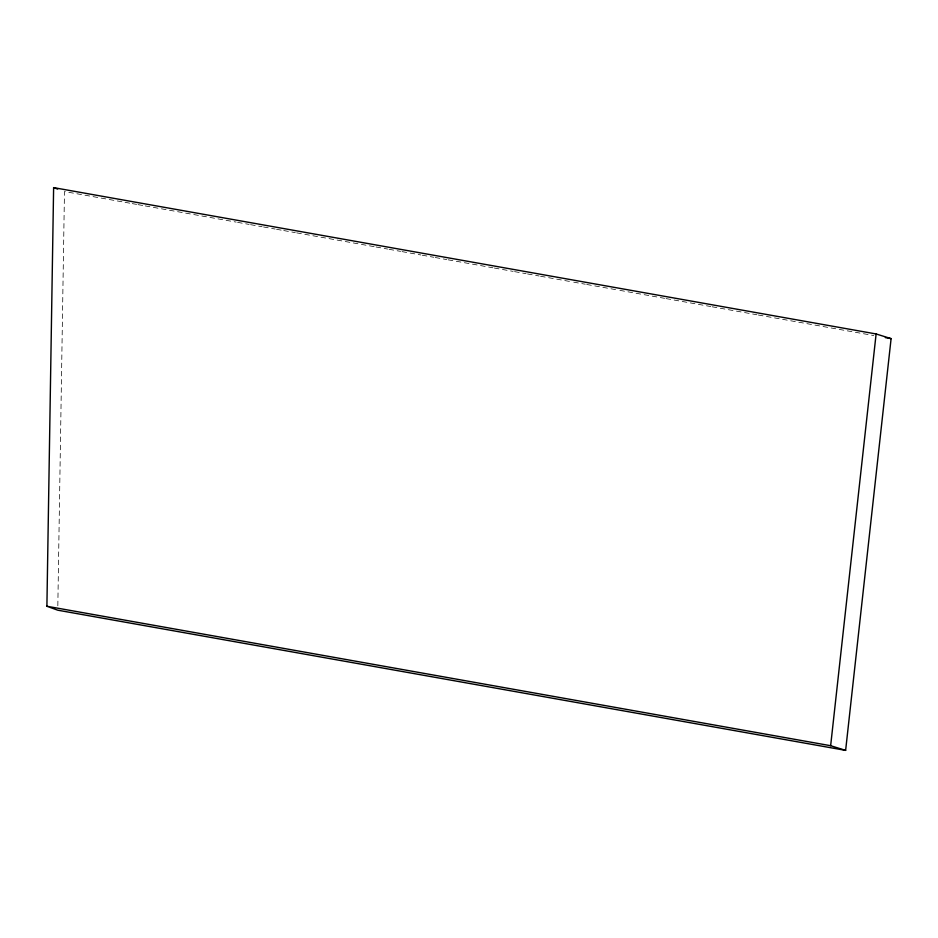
<?xml version="1.0" encoding="UTF-8"?>
<svg xmlns="http://www.w3.org/2000/svg" width="938" height="938" viewBox="0 0 938 938"><rect width="100%" height="100%" fill="white"/><g stroke="black" fill="none" stroke-linecap="round" stroke-linejoin="round"><path stroke-width="0.7" stroke-dasharray="4.69 3.52" d="M57.828 605.807L64.476 191.551L123.628 202.069M125.071 202.327L130.839 203.358M132.281 203.616L136.608 204.378M138.05 204.636L143.819 205.668M145.261 205.926L236.153 222.095M237.595 222.353L249.133 224.405M250.575 224.663L262.112 226.715M263.555 226.973L275.104 229.024M276.546 229.282L282.315 230.314M283.757 230.56L295.294 232.624M296.736 232.87L374.637 246.741M376.079 246.987L387.629 249.051M389.071 249.309L400.608 251.361M402.05 251.619L420.81 254.948M422.252 255.206L433.79 257.258M435.232 257.516L446.769 259.568M448.212 259.826L492.931 267.787M494.373 268.045L513.133 271.375M514.575 271.633L526.112 273.685M527.555 273.943L539.104 275.995M540.546 276.253L572.286 281.904M573.728 282.162L585.265 284.214M586.707 284.472L618.447 290.112M619.889 290.37L664.608 298.331M666.05 298.589L710.77 306.538M712.212 306.796L756.931 314.758M758.373 315.016L873.794 335.546"/><path stroke-width="1.41" d="M46.9 606.265L53.618 187.623L876.115 333.963L891.1 338.63L845.63 750.377L57.757 610.192L46.9 606.265L830.646 745.71L845.63 750.377M830.646 745.71L876.115 333.963M885.331 337.598L891.1 338.63M53.618 187.623L57.687 189.101"/></g></svg>
